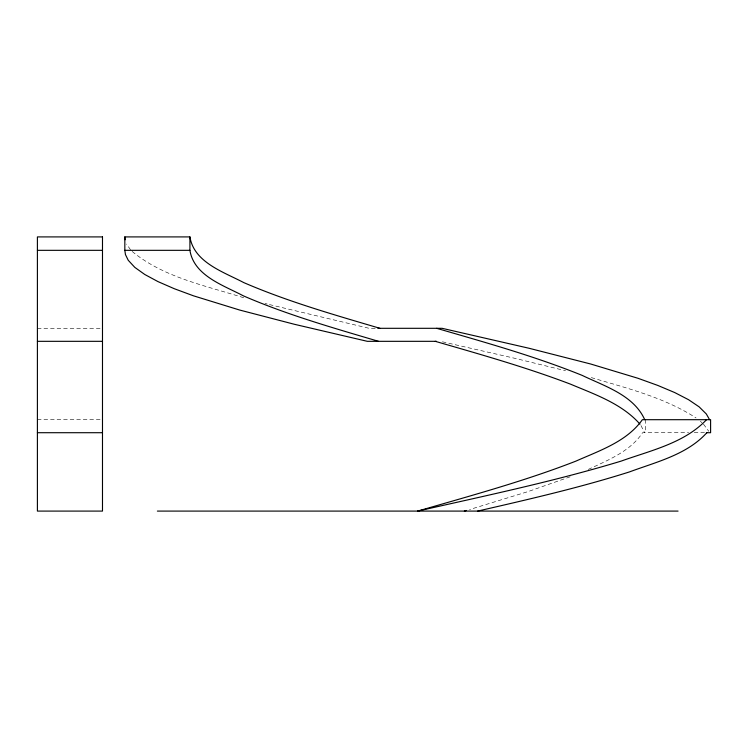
<?xml version="1.0" encoding="UTF-8"?>
<svg xmlns="http://www.w3.org/2000/svg" width="748" height="748" viewBox="0 0 748 748"><rect width="100%" height="100%" fill="white"/><g stroke="black" fill="none" stroke-linecap="round" stroke-linejoin="round"><path stroke-width="0.56" stroke-dasharray="3.74 2.81" d="M588.237 469.454C607.834 460.188 630.162 451.53 642.588 432.709L688.59 432.709M570.135 476.803L528.369 491.492L469.576 509.556M37.4 328.307L101.326 328.307M375.178 328.307L369.101 328.307L268.308 304.314M37.4 419.693L101.326 419.693M694.219 432.709L705.383 432.709M442.414 341.799L515.494 358.46L565.535 370.737M265.016 303.454L267.204 304.025M591.285 377.59C627.058 388.249 664.392 397.431 696.061 417.954M243.698 297.741C205.494 285.605 163.41 277.415 131.844 251.188M700.371 421.292L701.989 422.714M703.466 424.144L708.786 431.287M130.517 249.767L126.58 244.054M641.008 425.575L644.608 432.709M645.505 419.693L645.515 432.709"/><path stroke-width="1.12" d="M706.841 432.709C686.991 454.7 656.305 461.955 629.498 471.904C579.635 487.696 528.602 499.384 477.673 511.09M706.542 419.693C684.27 443.199 650.61 450.53 621.158 461.105C554.287 481.375 485.807 495.681 417.711 511.09C470.819 495.672 524.367 481.207 575.951 461.105C599.541 450.623 626.805 441.629 642.364 419.693L710.6 419.693L710.6 432.709L706.393 432.709M464.349 511.09L466.443 510.473M436.514 341.322L367.324 341.322L294.282 324.258L239.669 310.046L193.498 295.825L174.303 288.719L157.996 281.613L144.785 274.497L134.827 267.391L128.245 260.285L125.449 254.591L124.832 250.328L124.832 236.91L189.917 236.91C194.013 262.492 223.746 272.02 243.773 282.604C287.784 301.612 334.01 314.758 379.909 328.307M37.4 250.328L102.485 250.328M124.832 250.328L189.917 250.328C193.947 275.741 223.428 285.287 243.324 295.825C287.017 314.768 332.935 327.848 378.525 341.322M377.88 328.307L442.077 328.307L529.182 348.297L590.677 364.005L637.979 378.282L657.782 385.426L674.715 392.56L688.553 399.703L699.128 406.847L706.327 413.981L709.581 419.693M37.4 341.322L102.485 341.322M37.4 432.709L102.485 432.709M157.37 511.09L678.062 511.09M436.664 328.307C485.639 342.556 534.932 356.263 582.281 375.431C604.767 386.277 633.734 395.131 644.729 419.693M435.261 341.322C480.693 354.468 526.283 367.343 570.528 384.163C594.987 394.458 621.943 403.677 639.97 424.144M125.103 239.771L124.832 236.91M189.917 236.91L189.917 250.328M102.485 236.91L37.4 236.91L37.4 511.09L102.485 511.09L102.485 236.91"/></g></svg>
